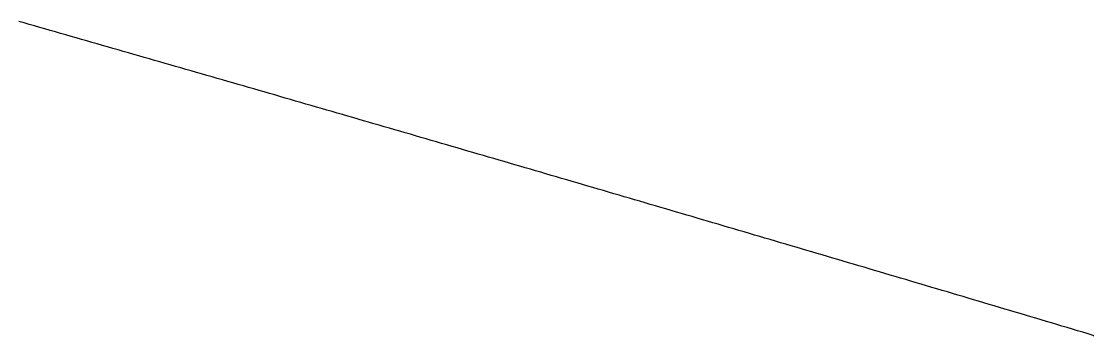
# Model space of a CAD drawing. Extents: x 6805096 to 46905100, y -25788412 to -58651.
# Drawn here: x 38624429 to 40138183, y -25717788 to -25273607 of the extents above; entities that cross this region are included whole.
import ezdxf

# ---------------------------------------------------------------- set-up
doc = ezdxf.new("R2010")
doc.units = 0

msp = doc.modelspace()

# ---------------------------------------------------------------- linework, layer by layer
at = {"layer": 'Layer 1'}
for p, q in [((38628116.759665, -25275720.624751), (38620742.022404, -25273607.174898)), ((38635491.392075, -25277834.478416), (38628116.759665, -25275720.624751)), ((38642865.919617, -25279948.735891), (38635491.392075, -25277834.478416)), ((38650240.342276, -25282063.397171), (38642865.919617, -25279948.735891)), ((38657614.660034, -25284178.462255), (38650240.342276, -25282063.397171)), ((38664988.872874, -25286293.931139), (38657614.660034, -25284178.462255)), ((38672362.98078, -25288409.803819), (38664988.872874, -25286293.931139)), ((38679736.983734, -25290526.080294), (38672362.98078, -25288409.803819)), ((38687110.881722, -25292642.76056), (38679736.983734, -25290526.080294)), ((38694484.674725, -25294759.844614), (38687110.881722, -25292642.76056)), ((38701858.362726, -25296877.332452), (38694484.674725, -25294759.844614)), ((38709231.945711, -25298995.224073), (38701858.362726, -25296877.332452)), ((38716605.42366, -25301113.519473), (38709231.945711, -25298995.224073)), ((38723978.796559, -25303232.218648), (38716605.42366, -25301113.519473)), ((38731352.064389, -25305351.321596), (38723978.796559, -25303232.218648)), ((38738725.227136, -25307470.828314), (38731352.064389, -25305351.321596)), ((38746098.28478, -25309590.738799), (38738725.227136, -25307470.828314)), ((38753471.237307, -25311711.053048), (38746098.28478, -25309590.738799)), ((38760844.0847, -25313831.771058), (38753471.237307, -25311711.053048)), ((38768216.826941, -25315952.892825), (38760844.0847, -25313831.771058)), ((38775589.464014, -25318074.418347), (38768216.826941, -25315952.892825)), ((38782961.995902, -25320196.347621), (38775589.464014, -25318074.418347)), ((38790334.422589, -25322318.680644), (38782961.995902, -25320196.347621)), ((38797706.744058, -25324441.417412), (38790334.422589, -25322318.680644)), ((38805078.960292, -25326564.557923), (38797706.744058, -25324441.417412)), ((38812451.071274, -25328688.102173), (38805078.960292, -25326564.557923)), ((38819823.076989, -25330812.05016), (38812451.071274, -25328688.102173)), ((38827194.977418, -25332936.401881), (38819823.076989, -25330812.05016)), ((38834566.772546, -25335061.157332), (38827194.977418, -25332936.401881)), ((38841938.462355, -25337186.316511), (38834566.772546, -25335061.157332)), ((38849310.04683, -25339311.879414), (38841938.462355, -25337186.316511)), ((38856681.525953, -25341437.846039), (38849310.04683, -25339311.879414)), ((38864052.899707, -25343564.216382), (38856681.525953, -25341437.846039)), ((38871424.168076, -25345690.990441), (38864052.899707, -25343564.216382)), ((38878795.331044, -25347818.168212), (38871424.168076, -25345690.990441)), ((38886166.388593, -25349945.749693), (38878795.331044, -25347818.168212)), ((38893537.340707, -25352073.73488), (38886166.388593, -25349945.749693)), ((38900908.187369, -25354202.12377), (38893537.340707, -25352073.73488)), ((38908278.928562, -25356330.916361), (38900908.187369, -25354202.12377)), ((38915649.564271, -25358460.112649), (38908278.928562, -25356330.916361)), ((38923020.094477, -25360589.712632), (38915649.564271, -25358460.112649)), ((38930390.519165, -25362719.716305), (38923020.094477, -25360589.712632)), ((38937760.838317, -25364850.123667), (38930390.519165, -25362719.716305)), ((38945131.051917, -25366980.934715), (38937760.838317, -25364850.123667)), ((38952501.159948, -25369112.149444), (38945131.051917, -25366980.934715)), ((38959871.162394, -25371243.767853), (38952501.159948, -25369112.149444)), ((38967241.059238, -25373375.789938), (38959871.162394, -25371243.767853)), ((38974610.850463, -25375508.215696), (38967241.059238, -25373375.789938)), ((38981980.536053, -25377641.045124), (38974610.850463, -25375508.215696)), ((38989350.11599, -25379774.278219), (38981980.536053, -25377641.045124)), ((38996719.590258, -25381907.914978), (38989350.11599, -25379774.278219)), ((39004088.958841, -25384041.955399), (38996719.590258, -25381907.914978)), ((39011458.221721, -25386176.399477), (39004088.958841, -25384041.955399)), ((39018827.378883, -25388311.247211), (39011458.221721, -25386176.399477)), ((39026196.430308, -25390446.498596), (39018827.378883, -25388311.247211)), ((39033565.375981, -25392582.153631), (39026196.430308, -25390446.498596)), ((39040934.215885, -25394718.212312), (39033565.375981, -25392582.153631)), ((39048302.950004, -25396854.674635), (39040934.215885, -25394718.212312)), ((39055671.578319, -25398991.540598), (39048302.950004, -25396854.674635)), ((39063040.100816, -25401128.810199), (39055671.578319, -25398991.540598)), ((39070408.517477, -25403266.483433), (39063040.100816, -25401128.810199)), ((39077776.828285, -25405404.560298), (39070408.517477, -25403266.483433)), ((39085145.033223, -25407543.040791), (39077776.828285, -25405404.560298)), ((39092513.132276, -25409681.924909), (39085145.033223, -25407543.040791)), ((39099881.125426, -25411821.212648), (39092513.132276, -25409681.924909)), ((39107249.012657, -25413960.904007), (39099881.125426, -25411821.212648)), ((39114616.793951, -25416100.998981), (39107249.012657, -25413960.904007)), ((39121984.469293, -25418241.497567), (39114616.793951, -25416100.998981)), ((39129352.038665, -25420382.399764), (39121984.469293, -25418241.497567)), ((39136719.502051, -25422523.705567), (39129352.038665, -25420382.399764)), ((39144086.859435, -25424665.414974), (39136719.502051, -25422523.705567)), ((39151454.110798, -25426807.527982), (39144086.859435, -25424665.414974)), ((39158821.256126, -25428950.044587), (39151454.110798, -25426807.527982)), ((39166188.2954, -25431092.964786), (39158821.256126, -25428950.044587)), ((39173555.228605, -25433236.288578), (39166188.2954, -25431092.964786)), ((39180922.055723, -25435380.015958), (39173555.228605, -25433236.288578)), ((39188288.776739, -25437524.146923), (39180922.055723, -25435380.015958)), ((39195655.391634, -25439668.681471), (39188288.776739, -25437524.146923)), ((39203021.900393, -25441813.619599), (39195655.391634, -25439668.681471)), ((39210388.302999, -25443958.961303), (39203021.900393, -25441813.619599)), ((39217754.599436, -25446104.70658), (39210388.302999, -25443958.961303)), ((39225120.789685, -25448250.855428), (39217754.599436, -25446104.70658)), ((39232486.873732, -25450397.407843), (39225120.789685, -25448250.855428)), ((39239852.851558, -25452544.363823), (39232486.873732, -25450397.407843)), ((39247218.723148, -25454691.723364), (39239852.851558, -25452544.363823)), ((39254584.488484, -25456839.486464), (39247218.723148, -25454691.723364)), ((39261950.147551, -25458987.653118), (39254584.488484, -25456839.486464)), ((39269315.70033, -25461136.223325), (39261950.147551, -25458987.653118)), ((39276681.146807, -25463285.197082), (39269315.70033, -25461136.223325)), ((39284046.486963, -25465434.574384), (39276681.146807, -25463285.197082)), ((39291411.720782, -25467584.35523), (39284046.486963, -25465434.574384)), ((39298776.848248, -25469734.539616), (39291411.720782, -25467584.35523)), ((39306141.869344, -25471885.127539), (39298776.848248, -25469734.539616)), ((39313506.784052, -25474036.118997), (39306141.869344, -25471885.127539)), ((39320871.592357, -25476187.513986), (39313506.784052, -25474036.118997)), ((39328236.294242, -25478339.312502), (39320871.592357, -25476187.513986)), ((39335600.88969, -25480491.514544), (39328236.294242, -25478339.312502)), ((39342965.378684, -25482644.120108), (39335600.88969, -25480491.514544)), ((39350329.761208, -25484797.129191), (39342965.378684, -25482644.120108)), ((39357694.037244, -25486950.54179), (39350329.761208, -25484797.129191)), ((39365058.206777, -25489104.357902), (39357694.037244, -25486950.54179)), ((39372422.269789, -25491258.577525), (39365058.206777, -25489104.357902)), ((39379786.226264, -25493413.200654), (39372422.269789, -25491258.577525)), ((39387150.076186, -25495568.227287), (39379786.226264, -25493413.200654)), ((39394513.819536, -25497723.657421), (39387150.076186, -25495568.227287)), ((39401877.4563, -25499879.491053), (39394513.819536, -25497723.657421)), ((39409240.986459, -25502035.72818), (39401877.4563, -25499879.491053)), ((39416604.409998, -25504192.368798), (39409240.986459, -25502035.72818)), ((39423967.726899, -25506349.412906), (39416604.409998, -25504192.368798)), ((39431330.937147, -25508506.8605), (39423967.726899, -25506349.412906)), ((39438694.040723, -25510664.711576), (39431330.937147, -25508506.8605)), ((39446057.037612, -25512822.966132), (39438694.040723, -25510664.711576)), ((39453419.927797, -25514981.624165), (39446057.037612, -25512822.966132)), ((39460782.711261, -25517140.685671), (39453419.927797, -25514981.624165)), ((39468145.387988, -25519300.150649), (39460782.711261, -25517140.685671)), ((39475507.95796, -25521460.019094), (39468145.387988, -25519300.150649)), ((39482870.421162, -25523620.291003), (39475507.95796, -25521460.019094)), ((39490232.777575, -25525780.966375), (39482870.421162, -25523620.291003)), ((39497595.027185, -25527942.045205), (39490232.777575, -25525780.966375)), ((39504957.169973, -25530103.52749), (39497595.027185, -25527942.045205)), ((39512319.205924, -25532265.413229), (39504957.169973, -25530103.52749)), ((39519681.13502, -25534427.702417), (39512319.205924, -25532265.413229)), ((39527042.957245, -25536590.395051), (39519681.13502, -25534427.702417)), ((39534404.672582, -25538753.491129), (39527042.957245, -25536590.395051)), ((39541766.281015, -25540916.990647), (39534404.672582, -25538753.491129)), ((39549127.782526, -25543080.893603), (39541766.281015, -25540916.990647)), ((39556489.1771, -25545245.199994), (39549127.782526, -25543080.893603)), ((39563850.464719, -25547409.909816), (39556489.1771, -25545245.199994)), ((39571211.645367, -25549575.023066), (39563850.464719, -25547409.909816)), ((39578572.719026, -25551740.539742), (39571211.645367, -25549575.023066)), ((39585933.685681, -25553906.45984), (39578572.719026, -25551740.539742)), ((39593294.545315, -25556072.783358), (39585933.685681, -25553906.45984)), ((39600655.29791, -25558239.510291), (39593294.545315, -25556072.783358)), ((39608015.943451, -25560406.640639), (39600655.29791, -25558239.510291)), ((39615376.48192, -25562574.174396), (39608015.943451, -25560406.640639)), ((39622736.913301, -25564742.111561), (39615376.48192, -25562574.174396)), ((39630097.237577, -25566910.45213), (39622736.913301, -25564742.111561)), ((39637457.454731, -25569079.1961), (39630097.237577, -25566910.45213)), ((39644817.564748, -25571248.343469), (39637457.454731, -25569079.1961)), ((39652177.567609, -25573417.894232), (39644817.564748, -25571248.343469)), ((39659537.463298, -25575587.848388), (39652177.567609, -25573417.894232)), ((39666897.2518, -25577758.205933), (39659537.463298, -25575587.848388)), ((39674256.933096, -25579928.966864), (39666897.2518, -25577758.205933)), ((39681616.50717, -25582100.131179), (39674256.933096, -25579928.966864)), ((39688975.974006, -25584271.698873), (39681616.50717, -25582100.131179)), ((39696335.333587, -25586443.669944), (39688975.974006, -25584271.698873)), ((39703694.585896, -25588616.04439), (39696335.333587, -25586443.669944)), ((39711053.730916, -25590788.822206), (39703694.585896, -25588616.04439)), ((39718412.768631, -25592962.003391), (39711053.730916, -25590788.822206)), ((39725771.699024, -25595135.58794), (39718412.768631, -25592962.003391)), ((39733130.522079, -25597309.575852), (39725771.699024, -25595135.58794)), ((39740489.237778, -25599483.967122), (39733130.522079, -25597309.575852)), ((39747847.846105, -25601658.761749), (39740489.237778, -25599483.967122)), ((39755206.347043, -25603833.959728), (39747847.846105, -25601658.761749)), ((39762564.740576, -25606009.561057), (39755206.347043, -25603833.959728)), ((39769923.026687, -25608185.565733), (39762564.740576, -25606009.561057)), ((39777281.205359, -25610361.973753), (39769923.026687, -25608185.565733)), ((39784639.276575, -25612538.785113), (39777281.205359, -25610361.973753)), ((39791997.240319, -25614715.999812), (39784639.276575, -25612538.785113)), ((39799355.096575, -25616893.617845), (39791997.240319, -25614715.999812)), ((39806712.845324, -25619071.63921), (39799355.096575, -25616893.617845)), ((39814070.486552, -25621250.063903), (39806712.845324, -25619071.63921)), ((39821428.02024, -25623428.891923), (39814070.486552, -25621250.063903)), ((39828785.446373, -25625608.123265), (39821428.02024, -25623428.891923)), ((39836142.764933, -25627787.757926), (39828785.446373, -25625608.123265)), ((39843499.975904, -25629967.795905), (39836142.764933, -25627787.757926)), ((39850857.079269, -25632148.237197), (39843499.975904, -25629967.795905)), ((39858214.075012, -25634329.081799), (39850857.079269, -25632148.237197)), ((39865570.963116, -25636510.329709), (39858214.075012, -25634329.081799)), ((39872927.743563, -25638691.980924), (39865570.963116, -25636510.329709)), ((39880284.416338, -25640874.03544), (39872927.743563, -25638691.980924)), ((39887640.981424, -25643056.493255), (39880284.416338, -25640874.03544)), ((39894997.438804, -25645239.354365), (39887640.981424, -25643056.493255)), ((39902353.788461, -25647422.618768), (39894997.438804, -25645239.354365)), ((39909710.030379, -25649606.28646), (39902353.788461, -25647422.618768)), ((39917066.164541, -25651790.357439), (39909710.030379, -25649606.28646)), ((39924422.19093, -25653974.831701), (39917066.164541, -25651790.357439)), ((39931778.109529, -25656159.709243), (39924422.19093, -25653974.831701)), ((39939133.920323, -25658344.990063), (39931778.109529, -25656159.709243)), ((39946489.623293, -25660530.674157), (39939133.920323, -25658344.990063)), ((39953845.218424, -25662716.761523), (39946489.623293, -25660530.674157)), ((39961200.705699, -25664903.252156), (39953845.218424, -25662716.761523)), ((39968556.0851, -25667090.146055), (39961200.705699, -25664903.252156)), ((39975911.356612, -25669277.443216), (39968556.0851, -25667090.146055)), ((39983266.520218, -25671465.143637), (39975911.356612, -25669277.443216)), ((39990621.575901, -25673653.247314), (39983266.520218, -25671465.143637)), ((39997976.523644, -25675841.754244), (39990621.575901, -25673653.247314)), ((40005331.36343, -25678030.664424), (39997976.523644, -25675841.754244)), ((40012686.095243, -25680219.977851), (40005331.36343, -25678030.664424)), ((40020040.719067, -25682409.694522), (40012686.095243, -25680219.977851)), ((40027395.234884, -25684599.814435), (40020040.719067, -25682409.694522)), ((40034749.642677, -25686790.337585), (40027395.234884, -25684599.814435)), ((40042103.942431, -25688981.263971), (40034749.642677, -25686790.337585)), ((40049458.134128, -25691172.593588), (40042103.942431, -25688981.263971)), ((40056812.217752, -25693364.326435), (40049458.134128, -25691172.593588)), ((40064166.193286, -25695556.462508), (40056812.217752, -25693364.326435)), ((40071520.060713, -25697749.001803), (40064166.193286, -25695556.462508)), ((40078873.820017, -25699941.944319), (40071520.060713, -25697749.001803)), ((40086227.47118, -25702135.290052), (40078873.820017, -25699941.944319)), ((40093581.014187, -25704329.038998), (40086227.47118, -25702135.290052)), ((40100934.449021, -25706523.191155), (40093581.014187, -25704329.038998)), ((40108287.775664, -25708717.746521), (40100934.449021, -25706523.191155)), ((40115640.9941, -25710912.705091), (40108287.775664, -25708717.746521)), ((40122994.104312, -25713108.066863), (40115640.9941, -25710912.705091)), ((40130347.106285, -25715303.831833), (40122994.104312, -25713108.066863)), ((40137700, -25717500), (40130347.106285, -25715303.831833)), ((40137700, -25717500), (40138665.17169, -25717787.977991))]:
    msp.add_line(p, q, dxfattribs=at)

doc.saveas('drawing.dxf')
